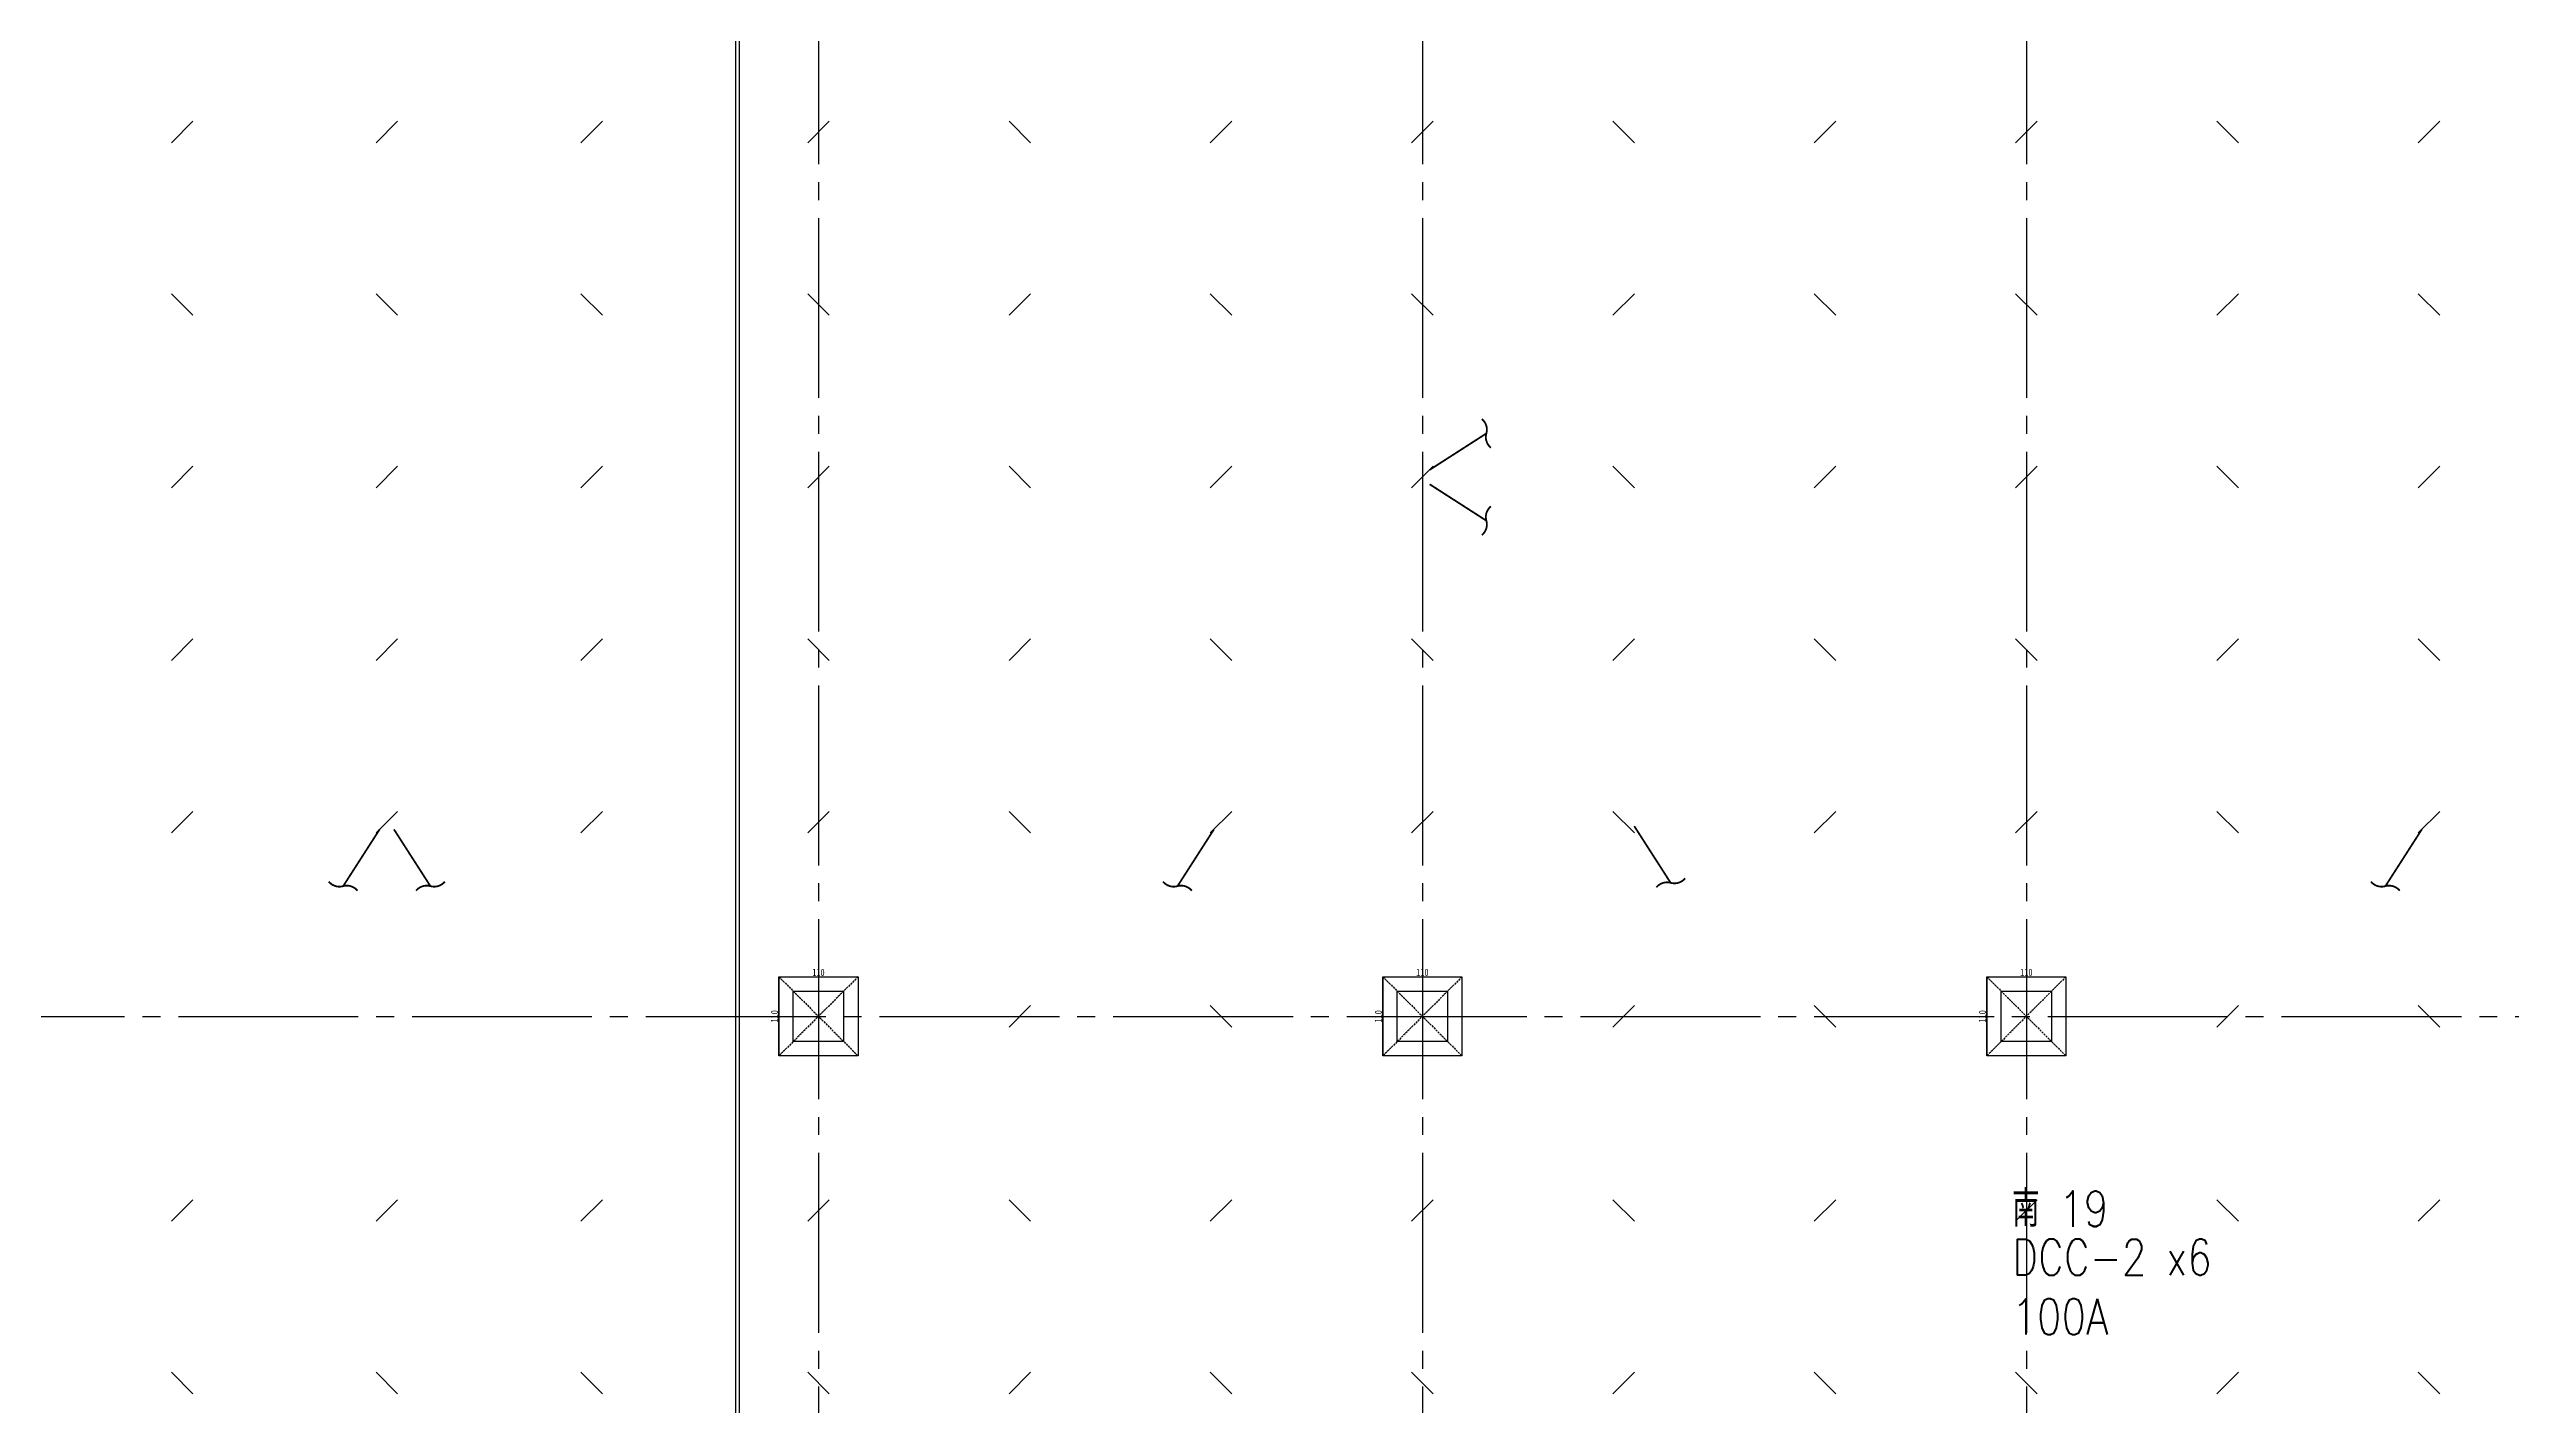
# Model space of a CAD drawing. Extents: x -3080 to 28500, y -1326 to 31609.
# Drawn here: x 14050 to 17474, y 2460 to 4345 of the extents above; entities that cross this region are included whole.
import ezdxf
from ezdxf.enums import TextEntityAlignment as Align

# ---------------------------------------------------------------- set-up
doc = ezdxf.new("R2010")
doc.units = 0
doc.header["$LTSCALE"] = 100
for name, pattern in [('X-S-FAB-L05$0$COL-CEN-LIN', [3.25, 2.5, -0.25, 0.25, -0.25]), ('X-S-FAB-L05$0$DASHED', [0.75, 0.5, -0.25]), ('X-S-FAB-L05$0$HIDDEN', [0.4, 0.3, -0.1])]:
    doc.linetypes.add(name, pattern=pattern)
for name, color, linetype in [('0-xref', 8, 'Continuous'), ('188K-SM-03-F05-ARCH-PA-Y2257103$0$K-W-P1-3.5-非抗', 53, 'Continuous'), ('188K-SM-03-F05-MECH-DCC-Y2257103$0$00_閥站分組', 1, 'Continuous'), ('188K-SM-07-F10-MECH-CR PIPE-Y2257103$0$00_閥站分組', 1, 'Continuous'), ('X-S-FAB-L05$0$BEAM', 8, 'Continuous'), ('X-S-FAB-L05$0$BLOCK', 8, 'Continuous'), ('X-S-FAB-L05$0$BR-D', 8, 'X-S-FAB-L05$0$DASHED'), ('X-S-FAB-L05$0$CCL', 8, 'X-S-FAB-L05$0$COL-CEN-LIN'), ('X-S-FAB-L05$0$COL', 8, 'Continuous'), ('X-S-FAB-L05$0$COL-S', 8, 'Continuous'), ('X-S-FAB-L05$0$S-鋼柱', 8, 'Continuous'), ('X-S-FAB-L05$0$斜撐', 8, 'Continuous')]:
    doc.layers.add(name, color=color, linetype=linetype)
doc.layers.add('X-S-FAB-L05$0$XREF', color=8, linetype='Continuous', lineweight=0)
doc.styles.add('188K-SM-03-F05-MECH-DCC-Y2257103$0$XFM1Q20-200k$0$12P7-XCM2P10$0$AA-TXT', font='simplex.shx', dxfattribs={"bigfont": 'china.shx'})
doc.styles.add('188K-SM-07-F10-MECH-CR PIPE-Y2257103$0$XFM1Q20-200k$0$12P7-XCM2P10$0$AA-TXT', font='simplex.shx', dxfattribs={"bigfont": 'china.shx'})
doc.styles.add('X-S-FAB-L05$0$DIM', font='', dxfattribs={"width": 0.8})
doc.styles.get('X-S-FAB-L05$0$DIM').set_extended_font_data('MingLiU')
doc.dimstyles.new('X-S-FAB-L05$0$JJP_005_defpoint', dxfattribs={"dimtxt": 20, "dimasz": 0.5, "dimexe": 0.5, "dimexo": 0.5, "dimgap": 0.5, "dimtad": 1, "dimdsep": 46, "dimtxsty": 'X-S-FAB-L05$0$DIM', "dimblk": 'X-S-FAB-L05$0$_None', "dimcen": 10, "dimclrd": 256, "dimclre": 256, "dimclrt": 256, "dimadec": 0, "dimazin": 0, "dimtfac": 1, "dimtix": 1, "dimtmove": 2, "dimatfit": 3, "dimldrblk": 'X-S-FAB-L05$0$_None', "dimfxl": 0.5, "dimtolj": 1, "dimtzin": 0, "dimarcsym": 0})

# ---------------------------------------------------------------- blocks, each defined once
blk = doc.blocks.new('*D174')
at = {"layer": 'DefPoints', "lineweight": -2, "transparency": 16777216}
blk.add_line((0, 0), (110, 0), dxfattribs=at)
at = {"layer": 'DefPoints', "color": 0, "transparency": 16777216}
for p in [(0, 0), (110, 0), (110, 0)]:
    blk.add_point(p, dxfattribs=at)
at = {"layer": 'DefPoints', "transparency": 16777216, "insert": (55, 6.1), "char_height": 10, "attachment_point": 5, "style": 'X-S-FAB-L05$0$DIM'}
blk.add_mtext('\\A1;110', dxfattribs=at)
blk = doc.blocks.new('X-S-FAB-L05$0$_None')
blk = doc.blocks.new('*D175')
at = {"layer": 'DefPoints', "lineweight": -2, "transparency": 16777216}
blk.add_line((0, 0), (0, -110), dxfattribs=at)
at = {"layer": 'DefPoints', "color": 0, "transparency": 16777216}
for p in [(0, 0), (0, -110), (0, -110)]:
    blk.add_point(p, dxfattribs=at)
at = {"layer": 'DefPoints', "transparency": 16777216, "insert": (-6.1, -55), "char_height": 10, "attachment_point": 5, "rotation": 90, "style": 'X-S-FAB-L05$0$DIM'}
blk.add_mtext('\\A1;110', dxfattribs=at)
blk = doc.blocks.new('X-S-FAB-L05$0$斜撐')
at = {"layer": 'X-S-FAB-L05$0$BR-D', "const_width": 0.5}
blk.add_lwpolyline([(962.11, 215.55, -0.296213), (957.95, 215.19, 0.299957), (953.75, 214.85, 0.006918)], format="xyb", dxfattribs=at)
at = {"layer": 'X-S-FAB-L05$0$BR-D', "linetype": 'ByBlock', "const_width": 0.5}
blk.add_lwpolyline([(964.37, 197.57), (957.95, 215.19)], dxfattribs=at)
blk = doc.blocks.new('X-S-FAB-L05$0$SC1')
at = {"layer": 'DefPoints'}
blk.add_line((27925, 8342.1), (27955, 8312.1), dxfattribs=at)
blk = doc.blocks.new('X-S-FAB-L05$0$VC(C)')
at = {"layer": 'X-S-FAB-L05$0$S-鋼柱', "rotation": 90}
for p in [(22562.1, -23710), (22846.7, -23710), (23131.7, -23710), (23447.1, -23710), (24007.1, -23710), (24287.1, -23710), (24847.1, -23710), (25127.1, -23710), (25687.1, -23710), (23727.1, -23950), (24567.1, -23950), (25407.1, -23950), (22562.1, -24190), (22846.7, -24190), (23131.7, -24190), (23447.1, -24190), (24007.1, -24190), (24287.1, -24190), (24847.1, -24190), (25127.1, -24190), (25687.1, -24190), (22562.1, -24430), (22846.7, -24430), (23131.7, -24430), (23727.1, -24430), (24567.1, -24430), (25407.1, -24430), (22562.1, -24670), (22846.7, -24670), (23131.7, -24670), (23447.1, -24670), (24007.1, -24670), (24287.1, -24670), (24847.1, -24670), (25127.1, -24670), (25687.1, -24670), (23727.1, -24940), (24567.1, -24940), (25407.1, -24940), (22562.1, -25210), (22846.7, -25210), (23131.7, -25210), (23447.1, -25210), (24007.1, -25210), (24287.1, -25210), (24847.1, -25210), (25127.1, -25210), (25687.1, -25210), (23727.1, -25450), (24567.1, -25450), (25407.1, -25450)]:
    blk.add_blockref('X-S-FAB-L05$0$SC1', p, dxfattribs=at)
at = {"layer": 'X-S-FAB-L05$0$S-鋼柱'}
for p in [(-12540, -4097.1), (-11700, -4097.1), (-10860, -4097.1), (-13705, -4337.1), (-13420.4, -4337.1), (-13135.4, -4337.1), (-12820, -4337.1), (-12260, -4337.1), (-11980, -4337.1), (-11420, -4337.1), (-11140, -4337.1), (-10580, -4337.1), (-12540, -4577.1), (-11700, -4577.1), (-10860, -4577.1), (-12820, -4817.1), (-12260, -4817.1), (-11980, -4817.1), (-11420, -4817.1), (-11140, -4817.1), (-10580, -4817.1), (-12540, -5057.1), (-11700, -5057.1), (-10860, -5057.1), (-12260, -5327.1), (-11420, -5327.1), (-10580, -5327.1), (-12540, -5597.1), (-11700, -5597.1), (-10860, -5597.1), (-13705, -5837.1), (-13420.4, -5837.1), (-13135.4, -5837.1), (-12820, -5837.1), (-12260, -5837.1), (-11980, -5837.1), (-11420, -5837.1), (-11140, -5837.1), (-10580, -5837.1)]:
    blk.add_blockref('X-S-FAB-L05$0$SC1', p, dxfattribs=at)
at = {"layer": 'X-S-FAB-L05$0$斜撐'}
for p, xscale, yscale, zscale, rotation in [((13947.4, 8247.2), 5.000000000000002, 5.000000000000002, 5.000000000000002, 282.6853631040207), ((13947.4, -747.2), -5, 5, 5, 257.3146368959793), ((10022.4, 5282.6), -4.999999999999998, 5, 5, 167.3146368959794), ((19016.8, 5282.6), 5.000000000000001, 5.000000000000001, 5.000000000000001, 192.6853631040205), ((11182.8, 5282.6), -5.000000000000004, 5, 5, 167.3146368959792), ((20741.8, 5287.2), 5.000000000000001, 5.000000000000001, 5.000000000000001, 192.6853631040205), ((12862.8, 5282.6), -5.000000000000004, 5, 5, 167.3146368959792)]:
    blk.add_blockref('X-S-FAB-L05$0$斜撐', p, dxfattribs=dict(at, xscale=xscale, yscale=yscale, zscale=zscale, rotation=rotation))
blk = doc.blocks.new('188K-SM-03-F05-ARCH-PA-Y2257103')
at = {"layer": '188K-SM-03-F05-ARCH-PA-Y2257103$0$K-W-P1-3.5-非抗'}
for p, q in [((15005, 732.5), (15005, 8265)), ((15010, 732.5), (15010, 8265))]:
    blk.add_line(p, q, dxfattribs=at)
blk = doc.blocks.new('188K-SM-03-F05-MECH-DCC-Y2257103')
at = {"layer": '188K-SM-03-F05-MECH-DCC-Y2257103$0$00_閥站分組', "style": '188K-SM-03-F05-MECH-DCC-Y2257103$0$XFM1Q20-200k$0$12P7-XCM2P10$0$AA-TXT', "width": 0.8}
for s, p in [('南 19', (16780.2, 2732.5)), ('DCC-2 x6', (16780.2, 2665)), ('100A', (16780.2, 2582.3))]:
    blk.add_text(s, height=50, dxfattribs=at).set_placement(p, align=Align.MIDDLE_LEFT)
blk = doc.blocks.new('188K-SM-07-F10-MECH-CR PIPE-Y2257103')
at = {"layer": '188K-SM-07-F10-MECH-CR PIPE-Y2257103$0$00_閥站分組', "style": '188K-SM-07-F10-MECH-CR PIPE-Y2257103$0$XFM1Q20-200k$0$12P7-XCM2P10$0$AA-TXT', "width": 0.8}
for s, p in [('南 19', (16780.177, 2732.466)), ('DCC-2 x6', (16780.177, 2664.965)), ('100A', (16780.177, 2582.322))]:
    blk.add_text(s, height=50, dxfattribs=at).set_placement(p, align=Align.MIDDLE_LEFT)
blk = doc.blocks.new('*U59')
at = {"layer": 'DefPoints', "linetype": 'X-S-FAB-L05$0$HIDDEN', "ltscale": 0.1}
for p, q in [((110, 0), (0, -110)), ((0, 0), (110, -110))]:
    blk.add_line(p, q, dxfattribs=at)
at = {"layer": 'X-S-FAB-L05$0$COL', "ltscale": 0.1}
blk.add_lwpolyline([(0, 0), (110, 0), (110, -110), (0, -110)], close=True, dxfattribs=at)
at = {"layer": 'DefPoints'}
dim = blk.add_linear_dim(base=(0, -110), p1=(0, 0), p2=(0, -110), angle=90, dimstyle='X-S-FAB-L05$0$JJP_005_defpoint', override={"dimtxt": 10}, dxfattribs=at)
dim.commit()
dim.dimension.update_dxf_attribs({"geometry": '*D175', "text_midpoint": (-6.067, -55)})
dim = blk.add_linear_dim(base=(110, 0), p1=(0, 0), p2=(110, 0), dimstyle='X-S-FAB-L05$0$JJP_005_defpoint', override={"dimtxt": 10}, dxfattribs=at)
dim.commit()
dim.dimension.update_dxf_attribs({"geometry": '*D174', "text_midpoint": (55, 6.067)})
blk = doc.blocks.new('X-S-FAB-L05$0$FAB2-L05')
at = {"layer": 'X-S-FAB-L05$0$CCL'}
for p, q in [((-11040, 11005), (-11040, 0)), ((-10200, 11005), (-10200, 0)), ((-9360, 11005), (-9360, 0)), ((-26880, 3720), (1210, 3720))]:
    blk.add_line(p, q, dxfattribs=at)
at = {"layer": 'X-S-FAB-L05$0$COL-S'}
for points in [[(-11075, 3755), (-11005, 3755), (-11005, 3685), (-11075, 3685)], [(-10235, 3755), (-10165, 3755), (-10165, 3685), (-10235, 3685)], [(-9395, 3755), (-9325, 3755), (-9325, 3685), (-9395, 3685)]]:
    blk.add_lwpolyline(points, close=True, dxfattribs=at)
at = {"layer": 'X-S-FAB-L05$0$BEAM'}
for p in [(-11095, 3775), (-10255, 3775), (-9415, 3775)]:
    blk.add_blockref('*U59', p, dxfattribs=at)
blk = doc.blocks.new('X-S-FAB-L05')
at = {"layer": 'X-S-FAB-L05$0$COL-S'}
for points in [[(15085, 3035), (15155, 3035), (15155, 2965), (15085, 2965)], [(15925, 3035), (15995, 3035), (15995, 2965), (15925, 2965)], [(16765, 3035), (16835, 3035), (16835, 2965), (16765, 2965)]]:
    blk.add_lwpolyline(points, close=True, dxfattribs=at)
at = {"layer": 'X-S-FAB-L05$0$BEAM'}
for p in [(15065, 3055), (15905, 3055), (16745, 3055)]:
    blk.add_blockref('*U59', p, dxfattribs=at)
at = {"layer": 'X-S-FAB-L05$0$BLOCK'}
blk.add_blockref('X-S-FAB-L05$0$FAB2-L05', (26160, -720), dxfattribs=at)
at = {"layer": 'X-S-FAB-L05$0$XREF'}
blk.add_blockref('X-S-FAB-L05$0$VC(C)', (0, 0), dxfattribs=at)

msp = doc.modelspace()

# ---------------------------------------------------------------- block references
at = {"layer": '0-xref'}
for name in ['X-S-FAB-L05', '188K-SM-03-F05-MECH-DCC-Y2257103', '188K-SM-03-F05-ARCH-PA-Y2257103']:
    msp.add_blockref(name, (0, 0), dxfattribs=at)

# ---------------------------------------------------------------- next in the draw order: block references
msp.add_blockref('188K-SM-07-F10-MECH-CR PIPE-Y2257103', (0, 0), dxfattribs=at)

doc.saveas('drawing.dxf')
